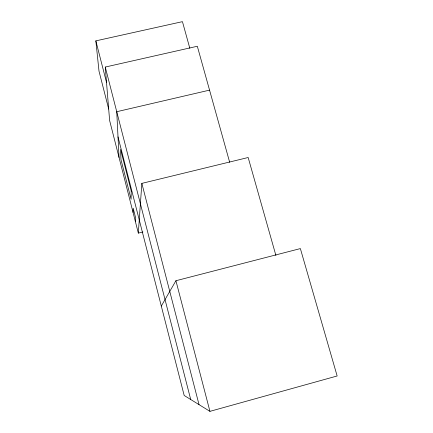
<?xml version="1.0" encoding="UTF-8"?>
<svg xmlns="http://www.w3.org/2000/svg" width="433" height="433" viewBox="0 0 433 433"><rect width="100%" height="100%" fill="white"/><g stroke="black" fill="none" stroke-linecap="round" stroke-linejoin="round"><path stroke-width="0.65" d="M133.066 212.479L133.175 208.213L135.578 217.637L135.405 221.647M142.895 231.974L138.327 233.116L141.845 183.381L248.169 157.504L275.913 255.497M161.298 306.082L175.928 280.73L300.367 248.585L337.15 375.979L209.935 411.35L184.177 395.475L118.009 136.882M209.556 90.129L116.748 111.709L119.037 157.444M138.327 233.116L109.625 120.526L105.268 67.05L197.324 46.255L229.679 162.31M108.688 109.062L99 71.115L95.85 40.87L182.445 21.65L189.827 48.312M175.928 280.73L209.935 411.35M141.845 183.381L199.028 404.628M105.268 67.05L190.715 399.507M95.85 40.87L106.529 82.524M131.21 190.985L131.112 199.299L120.986 159.636L120.569 149.38L131.21 190.985"/></g></svg>
